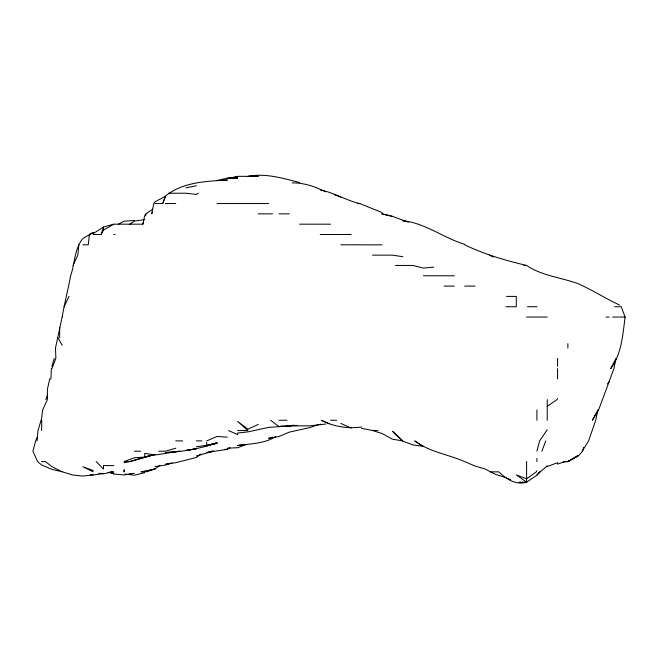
<?xml version="1.0" encoding="UTF-8"?>
<svg xmlns="http://www.w3.org/2000/svg" width="658" height="658" viewBox="0 0 658 658"><rect width="100%" height="100%" fill="white"/><g stroke="black" fill="none" stroke-linecap="round" stroke-linejoin="round"><path stroke-width="0.99" d="M41.569 430.571L41.742 420.248M51.39 368.653L50.88 378.975L49.712 378.975L47.401 389.289L47.376 399.612L42.663 409.934L41.569 418.578L37.983 430.571L37.078 440.893M93.173 232.504L82.85 238.476C74.214 249.152 74.93 263.521 70.62 275.776C68.103 289.594 64.443 303.182 62.214 317.057M78.845 244.817L77.841 255.139L73.054 265.454M621.563 307.673L625.1 317.057C622.756 334.864 621.736 353.56 610.706 368.653L616.036 358.33L613.914 368.653L598.829 409.366M51.892 368.653L55.889 358.33L55.478 348.016L62.123 317.057M145.583 215.783L145.994 213.858L152.607 209.203M597.916 409.934L595.72 420.248L588.581 440.893L582.165 451.207M93.173 233.606L103.487 227.026L113.809 224.181L142.819 224.181L144.768 215.511L145.994 213.858M536.912 451.207L539.618 440.893L547.234 429.74M583.605 447.456L582.601 451.207L578.193 456.06L567.87 461.529L565.14 461.529L557.556 464.12L557.556 462.714L547.234 466.538L547.234 465.823L536.912 474.731M51.892 366.399L54.277 358.33M101.143 234.503L103.487 227.026L103.487 230.053L101.143 234.503L93.173 234.503M155.091 203.544L162.756 203.544L165.413 196.133C182.365 182.143 206.308 181.18 227.323 180.07L217.008 180.522L227.323 178.162L237.645 178.154L227.323 178.293L237.645 176.953L232.019 177.931M162.756 203.544L165.413 196.314L155.091 201.735L153.766 203.544L151.685 213.858L152.533 212.263M541.863 451.207L545.753 440.893M45.821 399.612L47.647 394.923M37.679 436.196L35.68 440.893L32.9 451.207L37.588 461.529L41.569 464.992L51.892 469.31L62.214 471.786L51.892 466.67L45.394 461.529L41.569 461.529M142.819 224.181L143.6 222.355M64.097 306.735L69.016 296.413M536.912 470.635L536.319 471.852L526.597 478.827L516.275 474.87L526.597 482.166L536.912 475.282L539.988 471.852L538.762 473.003M557.556 398.435L556.972 399.612L547.234 406.381M597.456 410.789L592.389 420.248L598.566 409.934M607.523 383.918L609.152 381.615M200.904 454.069L196.364 457.499L175.727 462.681L165.413 464.384L168.226 463.602M159.853 465.502L155.091 468.915L146.306 471.852M129.856 224.181L134.446 221.08L144.768 219.624M211.424 451.207L213.315 451.207L206.686 452.49L227.323 449.299L229.905 447.637M568.224 461.529L578.193 455.459L567.87 461.529M198.387 193.222L196.364 194.423L186.049 193.222L168.761 193.222M103.487 230.053L113.809 224.181M275.488 436.756C264.335 443.739 250.328 443.706 237.645 445.491L244.217 444.512M118.366 224.181L124.132 221.203L134.446 220.455M89.365 234.503L93.173 232.71L89.447 234.503L88.238 244.817L82.85 244.817M258.29 424.41L247.967 429.131L237.645 421.457L247.967 430.571L237.645 430.571M206.686 440.893L217.008 436.484L227.323 437.126M124.132 461.529L134.446 457.754L144.768 457.08L155.091 454.505M246.092 444.635L237.645 447.703L227.323 448.221M318.324 424.649L309.885 427.568L289.24 432.15L278.926 436.501L268.604 438.36L272.354 437.085M171.977 462.821L165.413 465.083L155.091 466.555M213.315 451.207L196.364 456.01M129.692 461.529L133.5 460.378M134.446 460.09L155.091 454.341L130.366 461.529L124.132 462.155L128.771 461.636M175.727 448.238L165.413 451.207L158.652 451.207M155.091 454.341L144.768 457.08L144.768 453.37L155.091 454.999L179.831 451.207L165.413 452.572C182.99 451.75 200.435 448.715 217.008 442.694L206.686 445.869L217.008 443.188L211.374 444.199M144.768 472.658L134.446 475.208L125.069 474.064M227.323 178.737L237.645 176.352L258.29 176.336L247.967 176.344C265.404 172.972 282.784 178.211 299.563 182.513M112.592 471.852L103.487 473.809L98.799 473.415M186.049 187.843L196.364 185.753M228.26 178.581L230.144 178.252M134.446 473.25L124.132 474.961L113.809 474.056L109.672 472.214M228.548 430.571L237.645 434.593L237.645 433.038L247.967 431.887L268.604 427.387L289.24 425.923L309.885 425.833L325.825 424.023M196.364 446.741L206.686 445.326L206.686 442.324M93.173 474.837L82.85 476.079L72.536 474.961L62.387 471.852M292.999 425.389L278.926 426.606L270.627 420.248M292.999 425.372L289.24 425.8L297.687 425.389M329.592 423.826L321.277 420.248C333.433 426.573 347.934 428.967 361.481 427.009M433.721 267.132L423.398 268.094L413.076 265.454L395.491 265.454M278.926 426.417L282.677 426.088M286.427 425.759L294.874 425.397L289.24 425.504M129.758 473.571L131.633 473.439M526.597 461.529L526.597 482.166C515.88 485.456 506.166 479.049 498.871 471.852L490.424 471.852L485.316 469.047L474.994 466.037L464.49 461.529C447.983 454.357 429.296 451.931 414.672 440.893L423.398 446.395L413.076 444.981L402.754 441.14L392.439 431.253L402.754 440.893L392.439 439.207L382.117 433.548L372.741 430.571M563.182 461.891L567.87 461.653M224.51 449.43L227.323 449.299M292.218 182.899C303.692 182.685 315.305 186.584 325.43 191.766M165.413 203.544L175.727 203.544M217.008 203.544L268.604 203.544M357.853 203.544L359.745 203.544L382.117 212.559M258.29 213.858L272.502 213.858M278.926 213.858L289.24 213.858M299.563 224.181L330.522 224.181M113.809 234.503L115.043 234.503M320.199 234.503L351.158 234.503M340.844 244.817L351.158 244.817M351.882 244.817L382.117 244.85M372.518 255.139L392.439 255.139L402.754 256.694M523.719 265.454L526.597 265.454C542.159 275.941 561.06 277.454 578.193 283.713C592.332 290.014 605.442 298.428 619.474 305.016M423.398 275.776L454.357 275.776M444.035 286.098L454.357 286.098M464.68 286.098L474.994 286.098M506.504 296.413L516.275 296.413L516.275 306.735L505.953 306.735M527.461 306.735L536.912 306.735M614.605 306.735L621.596 306.735M526.597 317.057L547.234 317.057M606.1 317.057L609.152 317.057M612.639 317.057L618.553 317.057M619.474 317.057L625.1 317.057M278.926 420.248L286.97 420.248M330.522 420.248L336.657 420.248M175.727 440.893L182.644 440.893M196.364 440.893L201.833 440.893M134.446 451.207L140.73 451.207M110.569 471.852L113.809 471.852M519.088 482.166L526.597 482.166M113.809 465.625L103.487 465.535L103.487 469.055L96.142 461.529M377.996 430.571L371.803 430.365L361.481 428.292M99.736 473.308L103.487 473.521L93.173 475.043L90.36 474.747M108.035 472.337L113.809 473.308L112.156 472.822M392.439 216.367L381.911 213.858L392.439 216.367L408.388 222.223M320.199 190.022C334.083 192.407 346.018 200.526 359.745 203.544M526.597 265.429C505.319 260.486 484.411 254.301 464.68 244.817M505.953 477.692L495.63 474.369L490.424 471.852M404.637 221.318L402.754 220.677C425.183 223.029 443.492 237.908 464.68 244.34M93.173 470.536L82.85 466.752L93.173 471.852M334.272 194.653L340.844 197.153M506.89 478.103L510.641 479.731M340.844 423.398L351.158 428.095M489.725 255.139L493.105 257.031M57.904 337.694L62.214 345.318M59.648 327.371L59.689 337.694M567.87 343.673L567.87 348.016M557.556 358.33L557.556 366.276M557.556 368.653L557.556 378.975M547.234 399.612L547.234 420.248M536.912 409.934L536.912 420.248M536.912 458.338L536.912 461.529M320.199 423.999L320.199 424.788M124.132 469.902L124.049 471.852L124.132 469.902M155.091 468.915L144.768 471.852L140.935 471.852L155.091 468.915M217.008 443.188L206.686 445.408L217.008 443.237M196.364 448.731L186.049 450.376L196.364 448.797"/></g></svg>
